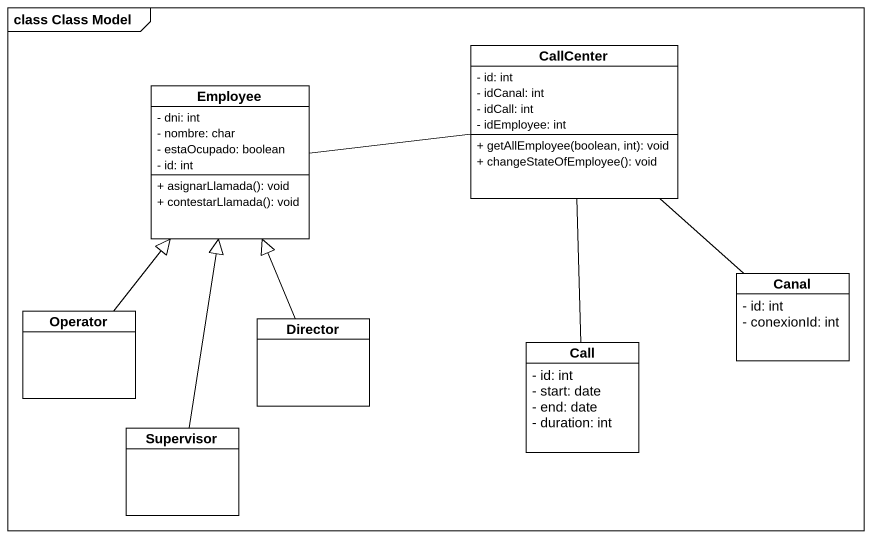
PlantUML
@startuml
mainframe class Class Model
hide circle
hide empty members
skinparam classAttributeIconSize 0
class Employee {
  - dni: int
  - nombre: char
  - estaOcupado: boolean
  - id: int
  + asignarLlamada(): void
  + contestarLlamada(): void
}
class CallCenter {
  - id: int
  - idCanal: int
  - idCall: int
  - idEmployee: int
  + getAllEmployee(boolean, int): void
  + changeStateOfEmployee(): void
}
class Operator
class Director
class Canal {
  - id: int
  - conexionId: int
}
class Call {
  - id: int
  - start: date
  - end: date
  - duration: int
}
class Supervisor
Employee -right- CallCenter
Operator -up-|> Employee
Director -up-|> Employee
Canal -up- CallCenter
Call -up- CallCenter
Supervisor -up-|> Employee
@enduml
